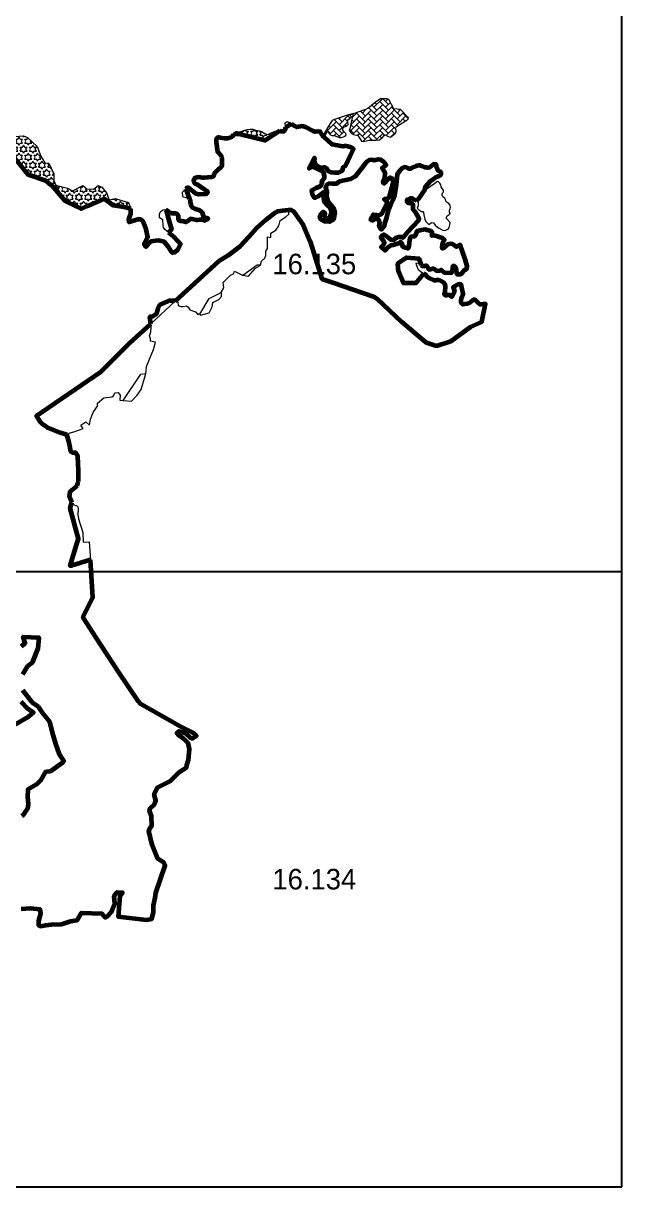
# Model space of a CAD drawing. Header units: inches. Extents: x 110400 to 131000, y 1079400 to 1096600.
# Drawn here: x 129109 to 129621, y 1089677 to 1090671 of the extents above; entities that cross this region are included whole.
import ezdxf
from ezdxf.enums import TextEntityAlignment as Align

# ---------------------------------------------------------------- set-up
doc = ezdxf.new("R2010")
doc.units = ezdxf.units.IN
doc.header["$MEASUREMENT"] = 0
for name, color, linetype in [('110100', 7, 'Continuous'), ('Hatch HL', 7, 'Continuous'), ('TEXT', 7, 'Continuous')]:
    doc.layers.add(name, color=color, linetype=linetype)
pattern_1 = [(0, (118409.543, 995080.9155), (0, 3.4134457), [1.9707538, -1.9707538]), (60, (118409.543, 995080.9155), (-2.9561307, 1.70672285), [1.9707538, -1.9707538]), (120, (118410.5284, 995082.6222), (-2.9561307, -1.70672285), [1.9707538, -1.9707538])]

# ---------------------------------------------------------------- blocks, each defined once
blk = doc.blocks.new('dawwfaa')
at = {"layer": '110100', "lineweight": 13}
h = blk.add_hatch(dxfattribs=at)
h.set_pattern_fill('AR-HBONE', color=5, scale=0.875891, style=0)
h.set_pattern_definition([(45, (118409.543, 995080.9155), (4e-16, 4.95478533), [10.5106869, -3.5035623]), (135, (118412.0204, 995083.393), (4e-16, 4.95478533), [10.5106869, -3.5035623])])
h.paths.add_polyline_path([(129428.21, 1090582.47), (129436.74, 1090587.97), (129438.5, 1090589.13), (129438.55, 1090590.21), (129431.87, 1090597.38), (129426.01, 1090598.07), (129421.84, 1090605.9), (129420.19, 1090606.43), (129414.67, 1090606.47), (129410.32, 1090603.29), (129403.82, 1090598.17), (129401.17, 1090597), (129393.1, 1090594.39), (129387.42, 1090592.85), (129375.35, 1090588.84), (129373.32, 1090587.9), (129371.62, 1090585.3), (129369.37, 1090581.62), (129366.42, 1090576.2), (129365.64, 1090574.54), (129365.49, 1090574.21), (129366.53, 1090573.7), (129369.32, 1090578.88), (129370.88, 1090576.78), (129372.34, 1090575.36), (129373.33, 1090575.1), (129375.19, 1090575.19), (129377.3, 1090574.24), (129379.45, 1090573.51), (129381.52, 1090573.51), (129384.58, 1090574.5), (129385.44, 1090575.75), (129385.22, 1090576.78), (129383.29, 1090578.5), (129382.34, 1090580.05), (129383.11, 1090582.29), (129384.71, 1090582.76), (129386, 1090583.4), (129386.99, 1090584.48), (129386.83, 1090586.57), (129386.74, 1090588.59), (129388.89, 1090589.88), (129389.84, 1090591.09), (129389.24, 1090592.12), (129387.73, 1090592.76), (129391.43, 1090593.71), (129389.88, 1090588.07), (129388.42, 1090580.85), (129387.99, 1090579.57), (129388.77, 1090578.28), (129389.89, 1090576.99), (129391.57, 1090575.91), (129395.49, 1090575.31), (129396.95, 1090572.6), (129398.37, 1090570.32), (129400.1, 1090570.19), (129404.88, 1090571.1), (129408.11, 1090571.23), (129410.91, 1090571.05), (129414.01, 1090571.48), (129416.55, 1090573.42), (129417.93, 1090575.14), (129418.75, 1090575.61), (129421.2, 1090574.24), (129423.21, 1090573.65), (129427.52, 1090577.09), (129428.17, 1090578.64), (129427.82, 1090581.13)])
at = {"layer": 'Hatch HL', "lineweight": 13}
h = blk.add_hatch(dxfattribs=at)
h.set_pattern_fill('STARS', color=5, scale=15.76603, style=0)
h.set_pattern_definition(pattern_1)
h.paths.add_polyline_path([(129121.35, 1090565.92), (129112.93, 1090573.5), (129109.57, 1090574.81), (129102.1, 1090574.36), (129097.84, 1090575.83), (129093.58, 1090587.43), (129088.5, 1090585.95), (129088.39, 1090577.09), (129080, 1090570.09), (129075.68, 1090556.69), (129074.82, 1090545.21), (129070.49, 1090548.36), (129068.46, 1090550.95), (129063.84, 1090547.21), (129061.7, 1090545.9), (129056.48, 1090545.03), (129054.88, 1090543.76), (129054.17, 1090541.44), (129054.22, 1090538.32), (129054.89, 1090536), (129054.89, 1090533.42), (129049.1, 1090543.46), (129043.89, 1090546.04), (129034.93, 1090545.18), (129026.26, 1090546.03), (129024.24, 1090542.87), (129024.74, 1090541.39), (129024.6, 1090539.6), (129026.37, 1090537.53), (129027.7, 1090537.32), (129028.92, 1090536.2), (129028.92, 1090534.7), (129032.23, 1090532.95), (129032.29, 1090534.63), (129029.53, 1090535.89), (129032.69, 1090537.09), (129034.23, 1090537.16), (129039, 1090540.31), (129040.43, 1090541.16), (129043.32, 1090536.67), (129041.19, 1090535.17), (129041.08, 1090534.03), (129042.79, 1090532.05), (129042.97, 1090529.62), (129046.24, 1090529.03), (129048.84, 1090528.09), (129051.87, 1090524.28), (129051.75, 1090520.21), (129054.15, 1090519.58), (129055.78, 1090516.67), (129060.86, 1090517.13), (129063.98, 1090513.25), (129066.93, 1090514.26), (129065.45, 1090520.08), (129065.89, 1090522.04), (129070.45, 1090525.74), (129070.44, 1090527.46), (129073.27, 1090529), (129076, 1090527.86), (129076.18, 1090527.4), (129074, 1090525.9), (129073.76, 1090525.56), (129073.75, 1090523.6), (129075.18, 1090523.5), (129075.47, 1090522.71), (129078.41, 1090521.04), (129078.06, 1090519.03), (129079.86, 1090518.84), (129099.8, 1090558.79), (129113.49, 1090541.44), (129128.64, 1090536.33), (129131.41, 1090534.27), (129134.41, 1090532.03), (129135.63, 1090530.57), (129145.22, 1090519.06), (129147.46, 1090517.98), (129158.93, 1090512.47), (129163.58, 1090514.52), (129178.44, 1090521.09), (129186.38, 1090515.29), (129195.76, 1090513.87), (129201.46, 1090512.63), (129201.46, 1090512.86), (129199.44, 1090518.03), (129187.87, 1090521.46), (129182.96, 1090520.31), (129180.58, 1090526.14), (129176.59, 1090530.93), (129173.41, 1090532.36), (129169.36, 1090529.2), (129163.87, 1090529.49), (129160.4, 1090532.35), (129151.44, 1090528.04), (129147.1, 1090530.05), (129137.27, 1090532.62), (129135.54, 1090536.64), (129135.53, 1090542.38), (129131.19, 1090551.57), (129127.79, 1090551.75), (129124.54, 1090557.59)])
h = blk.add_hatch(dxfattribs=at)
h.set_pattern_fill('STARS', color=5, scale=15.76603, style=0)
h.set_pattern_definition(pattern_1)
h.paths.add_polyline_path([(129316.11, 1090570.88), (129316.44, 1090571.1), (129328.67, 1090579.04), (129327.1, 1090579.57), (129324.59, 1090578.85), (129321.79, 1090577.64), (129320.75, 1090577.12), (129319.72, 1090576.55), (129318.21, 1090576.09), (129317.32, 1090576.19), (129315.38, 1090577.3), (129313.26, 1090578.6), (129311.46, 1090579.27), (129309.58, 1090579.53), (129308.37, 1090579.53), (129307.47, 1090580), (129305.64, 1090580.46), (129303.47, 1090580.65), (129300.74, 1090580.25), (129297.98, 1090579.35), (129295.5, 1090578.48), (129293.7, 1090578.36), (129292.46, 1090578.64), (129291.03, 1090578.59), (129289.51, 1090577.3), (129289.1, 1090576.35), (129295.18, 1090576.01)])
at = {"layer": '110100', "color": 5}
for p, q in [((129620.94, 1089677.1), (129620.94, 1091253.7)), ((128044.34, 1090202.63), (129620.94, 1090202.63)), ((128044.34, 1089677.1), (129620.94, 1089677.1))]:
    blk.add_line(p, q, dxfattribs=at)
at = {"layer": '110100', "color": 5, "lineweight": 13}
for points in [[(129366.53, 1090573.7), (129369.32, 1090578.88), (129370.88, 1090576.78), (129372.34, 1090575.36), (129373.33, 1090575.1), (129375.19, 1090575.19), (129377.3, 1090574.24), (129379.45, 1090573.51), (129381.52, 1090573.51), (129384.58, 1090574.5), (129385.44, 1090575.75), (129385.22, 1090576.78), (129383.29, 1090578.5), (129382.34, 1090580.05), (129383.11, 1090582.29), (129384.71, 1090582.76), (129386, 1090583.4), (129386.99, 1090584.48), (129386.83, 1090586.57), (129386.74, 1090588.59), (129388.89, 1090589.88), (129389.84, 1090591.09), (129389.24, 1090592.12), (129387.73, 1090592.76), (129391.43, 1090593.71), (129389.88, 1090588.07), (129388.42, 1090580.85), (129387.99, 1090579.57), (129388.77, 1090578.28), (129389.89, 1090576.99), (129391.57, 1090575.91), (129395.49, 1090575.31), (129396.95, 1090572.6), (129398.37, 1090570.32), (129400.1, 1090570.19), (129404.88, 1090571.1), (129408.11, 1090571.23), (129410.91, 1090571.05), (129414.01, 1090571.48), (129416.55, 1090573.42), (129417.93, 1090575.14), (129418.75, 1090575.61), (129421.2, 1090574.24), (129423.21, 1090573.65), (129427.52, 1090577.09), (129428.17, 1090578.64), (129427.82, 1090581.13), (129428.21, 1090582.47), (129436.74, 1090587.97), (129438.5, 1090589.13), (129438.55, 1090590.21), (129431.87, 1090597.38), (129426.01, 1090598.07), (129421.84, 1090605.9), (129420.19, 1090606.43), (129414.67, 1090606.47), (129410.32, 1090603.29), (129403.82, 1090598.17), (129401.17, 1090597), (129393.1, 1090594.39), (129387.42, 1090592.85), (129375.35, 1090588.84), (129373.32, 1090587.9), (129371.62, 1090585.3), (129369.37, 1090581.62), (129366.42, 1090576.2), (129365.64, 1090574.54)], [(129366.53, 1090573.7), (129369.32, 1090578.88), (129370.88, 1090576.78), (129372.34, 1090575.36), (129373.33, 1090575.1), (129375.19, 1090575.19), (129377.3, 1090574.24), (129379.45, 1090573.51), (129381.52, 1090573.51), (129384.58, 1090574.5), (129385.44, 1090575.75), (129385.22, 1090576.78), (129383.29, 1090578.5), (129382.34, 1090580.05), (129383.11, 1090582.29), (129384.71, 1090582.76), (129386, 1090583.4), (129386.99, 1090584.48), (129386.83, 1090586.57), (129386.74, 1090588.59), (129388.89, 1090589.88), (129389.84, 1090591.09), (129389.24, 1090592.12), (129387.73, 1090592.76), (129391.43, 1090593.71), (129389.88, 1090588.07), (129388.42, 1090580.85), (129387.99, 1090579.57), (129388.77, 1090578.28), (129389.89, 1090576.99), (129391.57, 1090575.91), (129395.49, 1090575.31), (129396.95, 1090572.6), (129398.37, 1090570.32), (129400.1, 1090570.19), (129404.88, 1090571.1), (129408.11, 1090571.23), (129410.91, 1090571.05), (129414.01, 1090571.48), (129416.55, 1090573.42), (129417.93, 1090575.14), (129418.75, 1090575.61), (129421.2, 1090574.24), (129423.21, 1090573.65), (129427.52, 1090577.09), (129428.17, 1090578.64), (129427.82, 1090581.13), (129428.21, 1090582.47), (129436.74, 1090587.97), (129438.5, 1090589.13), (129438.55, 1090590.21), (129431.87, 1090597.38), (129426.01, 1090598.07), (129421.84, 1090605.9), (129420.19, 1090606.43), (129414.67, 1090606.47), (129410.32, 1090603.29), (129403.82, 1090598.17), (129401.17, 1090597), (129393.1, 1090594.39), (129387.42, 1090592.85), (129375.35, 1090588.84), (129373.32, 1090587.9), (129371.62, 1090585.3), (129369.37, 1090581.62), (129366.42, 1090576.2), (129365.64, 1090574.54)], [(129102.1, 1090574.36), (129109.57, 1090574.81), (129112.93, 1090573.5), (129121.35, 1090565.92), (129124.54, 1090557.59), (129127.79, 1090551.75), (129131.19, 1090551.57), (129135.53, 1090542.38), (129135.54, 1090536.64), (129137.27, 1090532.62), (129147.1, 1090530.05), (129151.44, 1090528.04), (129160.4, 1090532.35), (129163.87, 1090529.49), (129169.36, 1090529.2), (129173.41, 1090532.36), (129176.59, 1090530.93), (129180.58, 1090526.14), (129182.96, 1090520.31), (129187.87, 1090521.46), (129199.44, 1090518.03), (129201.46, 1090512.86), (129201.46, 1090512.63)], [(129102.1, 1090574.36), (129109.57, 1090574.81), (129112.93, 1090573.5), (129121.35, 1090565.92), (129124.54, 1090557.59), (129127.79, 1090551.75), (129131.19, 1090551.57), (129135.53, 1090542.38), (129135.54, 1090536.64), (129137.27, 1090532.62), (129147.1, 1090530.05), (129151.44, 1090528.04), (129160.4, 1090532.35), (129163.87, 1090529.49), (129169.36, 1090529.2), (129173.41, 1090532.36), (129176.59, 1090530.93), (129180.58, 1090526.14), (129182.96, 1090520.31), (129187.87, 1090521.46), (129199.44, 1090518.03), (129201.46, 1090512.86), (129201.46, 1090512.63)], [(129289.1, 1090576.35), (129289.51, 1090577.3), (129291.03, 1090578.59), (129292.46, 1090578.64), (129293.7, 1090578.36), (129295.5, 1090578.48), (129297.98, 1090579.35), (129300.74, 1090580.25), (129303.47, 1090580.65), (129305.64, 1090580.46), (129307.47, 1090580), (129308.37, 1090579.53), (129309.58, 1090579.53), (129311.46, 1090579.27), (129313.26, 1090578.6), (129315.38, 1090577.3), (129317.32, 1090576.19), (129318.21, 1090576.09), (129319.72, 1090576.55), (129320.75, 1090577.12), (129321.79, 1090577.64), (129324.59, 1090578.85), (129327.1, 1090579.57), (129328.67, 1090579.04)], [(129289.1, 1090576.35), (129289.51, 1090577.3), (129291.03, 1090578.59), (129292.46, 1090578.64), (129293.7, 1090578.36), (129295.5, 1090578.48), (129297.98, 1090579.35), (129300.74, 1090580.25), (129303.47, 1090580.65), (129305.64, 1090580.46), (129307.47, 1090580), (129308.37, 1090579.53), (129309.58, 1090579.53), (129311.46, 1090579.27), (129313.26, 1090578.6), (129315.38, 1090577.3), (129317.32, 1090576.19), (129318.21, 1090576.09), (129319.72, 1090576.55), (129320.75, 1090577.12), (129321.79, 1090577.64), (129324.59, 1090578.85), (129327.1, 1090579.57), (129328.67, 1090579.04)], [(129333.48, 1090582.1), (129333.62, 1090582.6), (129333.33, 1090586.08), (129334.86, 1090587.18), (129338.6, 1090585.04)], [(129445.64, 1090519.72), (129446.85, 1090517.97), (129446.85, 1090515.23), (129446.16, 1090513.19), (129447.3, 1090511.91), (129449.74, 1090510.34), (129450.92, 1090510.17), (129451.48, 1090509.34), (129451.66, 1090507.3), (129452.53, 1090503.69), (129453.53, 1090501.73), (129455.34, 1090499.93), (129456.16, 1090499.28), (129457.2, 1090499.93), (129458.46, 1090500.81), (129460.05, 1090500.59), (129461.36, 1090498.68), (129463.33, 1090496.87), (129465.02, 1090496.05), (129467.37, 1090494.58), (129468.58, 1090493.98), (129470.44, 1090494.3), (129472.63, 1090495.23), (129473.5, 1090496.49), (129474.1, 1090498.78), (129474.27, 1090500.75), (129470.94, 1090504.64), (129471.71, 1090506.52), (129472.52, 1090507.02), (129473.43, 1090507.61), (129473.69, 1090508.16), (129474.54, 1090508.51), (129473.77, 1090509.6), (129473.72, 1090511.02), (129474.16, 1090512.39), (129474.48, 1090513.76), (129474.33, 1090515.28), (129473.29, 1090517.19), (129471.76, 1090518.01), (129470.67, 1090519.05), (129470.23, 1090520.41), (129469.68, 1090521.78), (129468.09, 1090522.71), (129467.55, 1090523.96), (129467.38, 1090525.17), (129468.15, 1090526.42), (129468.7, 1090527.19), (129468.7, 1090528.34), (129467.55, 1090530.03), (129466.62, 1090531.45), (129466.18, 1090533.09), (129465.52, 1090534.4), (129464.43, 1090535.6), (129463.12, 1090535.88), (129460.82, 1090534.02), (129458.63, 1090532.54), (129456.28, 1090530.85), (129453.55, 1090529.05), (129450.92, 1090524.89), (129449.28, 1090521.94), (129447.36, 1090520.03), (129446.85, 1090520.42)], [(129251.36, 1090520.91), (129251.18, 1090521.16), (129248.52, 1090521.97), (129246.3, 1090522.41), (129245.71, 1090523.11), (129245.56, 1090526.82), (129248.29, 1090529.55)], [(129233.45, 1090492.3), (129231.83, 1090493.65), (129230.53, 1090494.77), (129229.24, 1090496.7), (129229.07, 1090497.97), (129228.63, 1090503.09), (129225.84, 1090504.95), (129225.84, 1090507.98), (129226.4, 1090509.65), (129227.57, 1090510.89), (129229.04, 1090511.56), (129230.92, 1090511.95), (129231.31, 1090511.76)], [(129312.11, 1090464.82), (129313.03, 1090467.72), (129315.79, 1090470.32), (129316.62, 1090472.78), (129316.7, 1090476.29), (129318.22, 1090478.72), (129318.24, 1090488.51), (129320.94, 1090488.04), (129321.04, 1090491.68), (129325.34, 1090494.24), (129327.95, 1090497.91), (129328.98, 1090502.66), (129333.93, 1090505.73), (129336.54, 1090508.06), (129336.14, 1090511.66)], [(129297, 1090455.83), (129301.97, 1090455.06), (129308.02, 1090461.76), (129311.9, 1090464.14), (129312.11, 1090464.82)], [(129297, 1090455.83), (129309.42, 1090464.82), (129312.11, 1090464.82)], [(129449.52, 1090464.3), (129447.96, 1090465.57), (129445.05, 1090466.09), (129445.42, 1090464.12), (129447.02, 1090460.83), (129450.72, 1090457.88), (129451.79, 1090457.18)], [(129278.97, 1090441.22), (129278.97, 1090441.74), (129280.76, 1090445.17), (129280.18, 1090449.5), (129286.6, 1090455.75), (129288.99, 1090456.87), (129289.96, 1090459.25), (129296.67, 1090455.89), (129297, 1090455.83)], [(129260.28, 1090422.47), (129268.26, 1090435.84), (129275.71, 1090439.58), (129278.97, 1090441.22)], [(129260.28, 1090422.47), (129260.78, 1090421.8), (129268.27, 1090423.56), (129270.89, 1090428.78), (129271.34, 1090432.51), (129276.59, 1090435.04), (129278.96, 1090437.64), (129278.97, 1090441.22)], [(129218.36, 1090414.42), (129239.23, 1090433.52)], [(129239.23, 1090433.52), (129239.47, 1090433.4), (129241.03, 1090433.71), (129241.66, 1090432.78), (129241.74, 1090429.86), (129244.1, 1090429.09), (129245.95, 1090428.98), (129248.56, 1090429.76), (129250.47, 1090428.53), (129251, 1090427.72), (129251.69, 1090426.14), (129256.66, 1090424.39), (129258.58, 1090422.21), (129259.89, 1090422.99), (129260.28, 1090422.47)], [(129214.21, 1090371.92), (129214.59, 1090373.98), (129214.63, 1090377.9), (129220.87, 1090392.48), (129222.48, 1090398.56), (129218.08, 1090399.37), (129218.08, 1090401.42), (129217.43, 1090404.01), (129218.51, 1090407.58), (129218.78, 1090411.13), (129218.36, 1090414.42)], [(129194.87, 1090348.78), (129209.82, 1090371.37), (129214.21, 1090371.92)], [(129194.87, 1090348.78), (129201.88, 1090348.26), (129206.84, 1090353.31), (129210.22, 1090358.08), (129213.96, 1090370.58), (129214.21, 1090371.92)], [(129146.56, 1090319.38), (129148.62, 1090320.93), (129153.36, 1090322.22), (129160.53, 1090324.8), (129158.49, 1090327.61), (129162.78, 1090330.52), (129166.13, 1090327.66), (129166.99, 1090332.96), (129169.29, 1090338.41), (129173.16, 1090344.57), (129172.83, 1090345.1), (129172.95, 1090346.54), (129178.21, 1090351.18), (129185.01, 1090351.85), (129186.56, 1090352.71), (129187.6, 1090355.21), (129190.4, 1090355.74), (129192.38, 1090353.29), (129191.85, 1090349.01), (129194.87, 1090348.78)], [(129156.53, 1090279.62), (129156.52, 1090278.18), (129155.57, 1090276.11), (129155.41, 1090275.97)], [(129150.99, 1090261.65), (129151.59, 1090260.32), (129155.73, 1090258.52), (129155.97, 1090257.95), (129156.36, 1090256.28), (129155.99, 1090251.49), (129156.73, 1090247.62), (129160.24, 1090236.01), (129160.74, 1090227.76), (129165.85, 1090227.98), (129166.8, 1090212.73)]]:
    blk.add_lwpolyline(points, dxfattribs=at)
at = {"layer": '110100', "color": 5, "lineweight": 60}
for points in [[(129333.48, 1090582.1), (129332.86, 1090580), (129332.05, 1090578.64), (129330.09, 1090578.55), (129328.67, 1090579.04)], [(129338.6, 1090585.04), (129333.48, 1090582.1)], [(129365.64, 1090574.54), (129364.53, 1090576), (129363.43, 1090578.25), (129361.06, 1090578.56), (129358.79, 1090578.33), (129357.17, 1090578.84), (129350.61, 1090582.25), (129347.67, 1090583.05), (129343.19, 1090582.37), (129341.46, 1090583.06), (129338.86, 1090584.89), (129338.6, 1090585.04)], [(129289.1, 1090576.35), (129288.53, 1090575.04), (129287.62, 1090574.07), (129284.77, 1090572.9), (129283.75, 1090572.6), (129283.2, 1090572.53), (129281.55, 1090572.7), (129279.55, 1090573.01), (129276.67, 1090573.35), (129275.97, 1090573.41), (129275.22, 1090573.08), (129274.41, 1090572.13), (129274.17, 1090571.38), (129274.2, 1090569.46), (129275.32, 1090561.27), (129275.93, 1090560.92), (129278.51, 1090557.92), (129278.77, 1090557.31), (129278.98, 1090556.46), (129279.04, 1090555.79), (129279.16, 1090549.07), (129278.23, 1090548.05), (129275.88, 1090546.02), (129274.91, 1090545.12), (129273.23, 1090543.28), (129272.42, 1090541.87), (129272.23, 1090540.89), (129272.09, 1090540.46), (129271.48, 1090539.96), (129271.07, 1090539.75), (129270.41, 1090539.62), (129263.95, 1090538.91), (129262.77, 1090538.94), (129260.85, 1090539.35), (129259.29, 1090539.58), (129257.64, 1090539.3), (129256.6, 1090538.97), (129255.49, 1090538.02), (129255.12, 1090537.17), (129254.99, 1090536.38), (129255.17, 1090535.83), (129255.35, 1090535.17), (129255.62, 1090534.75), (129255.87, 1090534.52), (129256.8, 1090533.99), (129257.56, 1090533.58), (129257.97, 1090533.41), (129258.49, 1090533.36), (129258.88, 1090533.05), (129262.07, 1090530.72), (129264.87, 1090528.71), (129265.71, 1090528.15), (129266.37, 1090527.93), (129266.86, 1090527.29), (129266.96, 1090526.84), (129266.96, 1090526.26), (129266.71, 1090525.78), (129266.2, 1090525.37), (129265.49, 1090525.03), (129259.54, 1090524.65), (129257.33, 1090525.4), (129255.12, 1090526.97), (129253.4, 1090528.33), (129252.05, 1090529.48), (129251.1, 1090530.17), (129250.44, 1090530.4), (129249.88, 1090530.48), (129249.35, 1090530.47), (129248.55, 1090529.8), (129248.29, 1090529.55)], [(129328.67, 1090579.04), (129316.44, 1090571.1), (129316.11, 1090570.88), (129295.18, 1090576.01), (129289.1, 1090576.35)], [(129446.85, 1090520.42), (129452.64, 1090528.77), (129453.42, 1090531.99), (129457.24, 1090536.17), (129460.21, 1090538.27), (129462.05, 1090539.61), (129463.18, 1090540.22), (129464.91, 1090540.69), (129466.03, 1090541.2), (129466.65, 1090542.14), (129466.54, 1090543.51), (129465.82, 1090544.48), (129464.33, 1090545.13), (129463.43, 1090546), (129462.85, 1090547.52), (129462.27, 1090550.46), (129460, 1090550.62), (129457.5, 1090548.51), (129456.65, 1090547.75), (129455.2, 1090547.52), (129453.95, 1090547.78), (129452.69, 1090547.89), (129451.07, 1090548.71), (129448.94, 1090549.62), (129447.26, 1090549.68), (129445.09, 1090549), (129442.11, 1090547.91), (129440.52, 1090546.77), (129439.33, 1090546.66), (129438.41, 1090547), (129436.56, 1090547.76), (129434.86, 1090548.02), (129433.43, 1090547.54), (129431.27, 1090545.41), (129429.02, 1090542.19), (129428.25, 1090533.42), (129426.6, 1090524.3), (129425.43, 1090520.33), (129423.26, 1090516.21), (129421.21, 1090511.11), (129419.99, 1090505.24), (129418.25, 1090499.98), (129417.94, 1090497.74), (129415.66, 1090494.85), (129414.52, 1090495.73), (129413.7, 1090497.86), (129414.12, 1090500.37), (129413.64, 1090502.41), (129412.87, 1090503.62), (129411.78, 1090504.11), (129410.82, 1090504.11), (129408.77, 1090502.89), (129407.97, 1090502.69), (129406.83, 1090502.97), (129406.41, 1090503.65), (129407.12, 1090505.07), (129408.14, 1090506.21), (129408.54, 1090506.92), (129408.54, 1090507.6), (129411.33, 1090507.29), (129413.61, 1090507.21), (129415.06, 1090507.72), (129416.42, 1090509.2), (129420.73, 1090517.98), (129417.8, 1090520.76), (129418.42, 1090521.19), (129420.61, 1090521.19), (129422.35, 1090522.72), (129425.51, 1090534.46), (129425.49, 1090536.34), (129424.89, 1090538.5), (129423.69, 1090539.1), (129422.35, 1090539.15), (129420.13, 1090536.99), (129418.46, 1090534.55), (129417.97, 1090534.21), (129417.35, 1090534.38), (129417, 1090534.95), (129417.06, 1090536.11), (129418.4, 1090538.84), (129418.84, 1090543.15), (129416.29, 1090547.55), (129419.73, 1090549.86), (129417.88, 1090552.46), (129415.03, 1090554.45), (129413.07, 1090554.7), (129411.54, 1090554.45), (129410.44, 1090553.99), (129409.57, 1090553.89), (129407.23, 1090554.3), (129404.98, 1090554.02), (129402.39, 1090552.36), (129398.08, 1090546.28), (129392.76, 1090539.89), (129389.23, 1090537.93), (129379.83, 1090535.81), (129377.02, 1090533.78), (129373.57, 1090533.76), (129371.29, 1090534.13), (129368.76, 1090533.01), (129367.85, 1090530.74), (129368.76, 1090526.93), (129368.61, 1090522.72), (129369.72, 1090519.01), (129374.43, 1090513.8), (129375.64, 1090509.29), (129374.63, 1090503.28), (129371.22, 1090501.37), (129366.81, 1090501.67), (129364.1, 1090503.18), (129362.89, 1090505.08), (129364, 1090508.19), (129365.7, 1090510.09), (129367.31, 1090509.09), (129367.01, 1090506.38), (129369.01, 1090503.98), (129371.62, 1090505.28), (129373.23, 1090509.99), (129372.13, 1090513.1), (129369.42, 1090515.51), (129367.01, 1090518.11), (129366.3, 1090521.52), (129365.9, 1090526.73), (129361.39, 1090523.12), (129358.98, 1090522.02), (129358.48, 1090522.02), (129356.67, 1090524.73), (129356.17, 1090528.43), (129359.88, 1090530.44), (129363.59, 1090531.94), (129364.9, 1090534.25), (129364.6, 1090536.25), (129366.91, 1090538.66), (129366.89, 1090540.8), (129365.91, 1090543.75), (129361.47, 1090546.21), (129356.68, 1090548.53), (129353.81, 1090547.01), (129358.27, 1090556.22), (129358.05, 1090553.31), (129358.49, 1090551.3), (129359.06, 1090550.51), (129360.8, 1090549.34), (129362.85, 1090548.25), (129364.29, 1090547.95), (129365.9, 1090548.14), (129367.12, 1090548.14), (129368.21, 1090547.57), (129370.1, 1090544.83), (129371.98, 1090543.77), (129375.6, 1090543.5), (129378.82, 1090543.55), (129380.56, 1090544.42), (129382.34, 1090545.19), (129383.06, 1090548.43), (129385.05, 1090549.66), (129389.1, 1090558.08), (129391.7, 1090563.79), (129389.66, 1090564.83), (129386.73, 1090565.87), (129384.32, 1090566.21), (129382.94, 1090565.87), (129380.78, 1090566), (129373.37, 1090567.41), (129366.53, 1090573.7)], [(129366.53, 1090573.7), (129365.49, 1090574.21), (129365.64, 1090574.54)], [(129201.46, 1090512.63), (129195.76, 1090513.87), (129186.38, 1090515.29), (129178.44, 1090521.09), (129163.58, 1090514.52), (129158.93, 1090512.47), (129147.46, 1090517.98), (129145.22, 1090519.06), (129135.63, 1090530.57), (129134.41, 1090532.03), (129131.41, 1090534.27), (129128.64, 1090536.33), (129113.49, 1090541.44), (129099.8, 1090558.79), (129079.86, 1090518.84)], [(129251.36, 1090520.91), (129252.17, 1090519.84), (129252.17, 1090518.62), (129252.88, 1090514.77), (129254.22, 1090513.25), (129255.77, 1090512.75), (129257.56, 1090512.23), (129259.34, 1090511.76), (129261.01, 1090510.71), (129262.35, 1090509.42), (129263.59, 1090505.41), (129267.24, 1090504.62), (129266.98, 1090503.51), (129264.43, 1090502.4), (129263.33, 1090502.99), (129261.45, 1090503.25), (129260.14, 1090503.15), (129258.48, 1090502.81), (129257.76, 1090502.96), (129252.32, 1090504.05), (129250.55, 1090502.42), (129248.92, 1090501.51), (129248.28, 1090501.01), (129245.52, 1090501.86), (129244, 1090501.86), (129242.87, 1090502.3), (129242.17, 1090503.33), (129242.12, 1090505.16), (129242.09, 1090506.6), (129241.86, 1090507.25), (129240.73, 1090508.23), (129239.39, 1090508.64), (129238.33, 1090508.64), (129236.56, 1090508.6), (129234.56, 1090509.18), (129233.61, 1090510.21), (129231.9, 1090511.48), (129231.31, 1090511.76)], [(129248.29, 1090529.55), (129251.38, 1090520.92), (129251.36, 1090520.91)], [(129449.52, 1090464.3), (129449.75, 1090464.12), (129451.49, 1090463.65), (129453.42, 1090463.98), (129454.32, 1090463.8), (129455.53, 1090461.49), (129456.08, 1090460.78), (129457.59, 1090461.03), (129459.53, 1090461.52), (129460.82, 1090460.94), (129462.42, 1090459.83), (129464.78, 1090459.6), (129466.61, 1090460.55), (129469.08, 1090458.24), (129470.29, 1090458.01), (129474.8, 1090457.77), (129475.75, 1090458.1), (129476.37, 1090459.16), (129476.6, 1090461.82), (129476.74, 1090463.78), (129477.68, 1090463.92), (129478.61, 1090463.02), (129479.37, 1090461.26), (129479.56, 1090459.83), (129479.65, 1090457.41), (129480.23, 1090456.7), (129481.18, 1090456.31), (129482.68, 1090456.61), (129483.54, 1090456.8), (129485.48, 1090458.88), (129486.43, 1090460.4), (129487.84, 1090460.7), (129488.51, 1090461.67), (129488.81, 1090463.62), (129487.15, 1090469.56), (129482.73, 1090481.74), (129479.69, 1090480.08), (129477.8, 1090481.54), (129476.18, 1090482.37), (129474.88, 1090482.74), (129473.31, 1090482.41), (129471.93, 1090482.15), (129469.66, 1090479.73), (129468.48, 1090478.86), (129467.65, 1090478.75), (129467.33, 1090478.84), (129467.7, 1090482.82), (129469.5, 1090485.98), (129467.79, 1090487.43), (129465.01, 1090488.21), (129462.49, 1090489.16), (129461.36, 1090489.51), (129459.92, 1090489.67), (129458.65, 1090489.34), (129458.9, 1090490.41), (129458.81, 1090492.56), (129457.82, 1090493.5), (129452.7, 1090494.92), (129445.82, 1090493.37), (129444.27, 1090489.56), (129443.88, 1090489.03), (129440.62, 1090488.49), (129439.74, 1090487.5), (129438.57, 1090479.3), (129438.03, 1090478.57), (129434.18, 1090479.79), (129432.6, 1090483.52), (129432.26, 1090484), (129431.72, 1090484.02), (129430.02, 1090482.82), (129425.51, 1090481.58), (129423.68, 1090481.24), (129421.04, 1090479.59), (129418.71, 1090476.88), (129415.27, 1090479.81), (129417.51, 1090482.1), (129418.03, 1090483.21), (129417.46, 1090484.87), (129415.16, 1090488.33), (129416.54, 1090489.96), (129417.67, 1090490.48), (129420.09, 1090488.87), (129423.24, 1090486.39), (129424.73, 1090485.93), (129426.59, 1090486.45), (129427.69, 1090487.79), (129428.93, 1090488.11), (129430.47, 1090488.69), (129432.07, 1090488.65), (129433.61, 1090488.13), (129434.04, 1090488.08), (129436.62, 1090491.2), (129438, 1090492.79), (129447.34, 1090502.51), (129447.86, 1090504.41), (129444.85, 1090509.22), (129443.42, 1090510.96), (129442.79, 1090511.8), (129442.79, 1090515.04), (129442.59, 1090516.22), (129441.88, 1090516.74), (129440.82, 1090517.01), (129438.78, 1090517.26), (129437.88, 1090517.91), (129437.54, 1090518.68), (129437.67, 1090520.38), (129439.12, 1090520.69), (129440.46, 1090521.51), (129441.41, 1090521.51), (129443.04, 1090520.76), (129445.64, 1090519.72)], [(129233.45, 1090492.3), (129237.73, 1090488.75), (129241.4, 1090485.04), (129242.35, 1090484.11), (129243.77, 1090482.64), (129241.09, 1090476.9), (129238.72, 1090475.3), (129237.09, 1090474.94), (129236.11, 1090475.79), (129233.29, 1090480.44), (129230.1, 1090484.46), (129224.9, 1090485.6), (129218.54, 1090484.73), (129214.21, 1090480.14), (129212.76, 1090482.43), (129215.94, 1090488.46), (129214.49, 1090494.78), (129211.51, 1090502.03), (129210.68, 1090502.78), (129208.41, 1090503.68), (129199.87, 1090501.09), (129199.74, 1090503.67), (129201.47, 1090508.27), (129201.46, 1090512.63)], [(129231.31, 1090511.76), (129231.52, 1090511.04), (129231.77, 1090510.15), (129233.62, 1090503.79), (129236.17, 1090494.97), (129233.45, 1090492.3)], [(129239.23, 1090433.52), (129276.89, 1090467.97), (129284.27, 1090472.55), (129294.78, 1090480.68), (129302.37, 1090488.89), (129308.96, 1090496.34), (129317.08, 1090503.53), (129323.69, 1090508.59), (129327.03, 1090510.56), (129330.97, 1090511.01), (129336.14, 1090511.66)], [(129336.14, 1090511.66), (129338.43, 1090511.69), (129340.4, 1090510.45), (129348.57, 1090498.97), (129354.5, 1090484.48), (129364.57, 1090452.86), (129374.05, 1090449.45), (129408.64, 1090437.62), (129411.77, 1090435.77), (129432.64, 1090415.94), (129453.23, 1090398.65), (129462.54, 1090395.55), (129474.84, 1090399.43), (129491.67, 1090411.59), (129501.49, 1090416.01), (129504.6, 1090431.28), (129501.05, 1090430.82), (129499.95, 1090430.91), (129498.6, 1090431.91), (129495.75, 1090434.73), (129494.02, 1090434.75), (129491.46, 1090432.58), (129488.64, 1090431.5), (129485.06, 1090430.79), (129483.82, 1090432.27), (129483.59, 1090433.53), (129483.89, 1090436.37), (129485.38, 1090439.95), (129483.82, 1090447.77), (129481.8, 1090448.06), (129476.91, 1090445.47), (129477.97, 1090442.31), (129475.86, 1090437.22), (129473.36, 1090439.14), (129471.23, 1090438.36), (129470.18, 1090438.48), (129469.33, 1090439.4), (129469.46, 1090440.52), (129469.91, 1090441.83), (129470.25, 1090445.86), (129469.96, 1090447.76), (129468.56, 1090449.7), (129465.41, 1090451.26), (129463.9, 1090451.83), (129461.78, 1090451.28), (129460.53, 1090451.2), (129456.34, 1090453.41), (129454.67, 1090454.43), (129452.54, 1090456.69), (129451.79, 1090457.18)], [(129445.64, 1090519.72), (129446.85, 1090520.42)], [(129451.79, 1090457.18), (129444.86, 1090449), (129434.36, 1090449.02), (129430.18, 1090459), (129429.67, 1090465.56), (129429.93, 1090466.09), (129437.02, 1090471.06), (129447.52, 1090469.98), (129449.52, 1090464.3)], [(129218.36, 1090414.42), (129217.65, 1090420.07), (129217.94, 1090420.47), (129220.09, 1090420.86), (129223.54, 1090423.13), (129224.65, 1090427.8), (129226.01, 1090430.54), (129234.57, 1090434.35), (129237.7, 1090434.24), (129239.23, 1090433.52)], [(129146.56, 1090319.38), (129141.11, 1090321.26), (129136.3, 1090323.08), (129130.15, 1090325.83), (129125.76, 1090328.44), (129124.18, 1090330.25), (129120.8, 1090335.62), (129175.71, 1090373.39), (129200.28, 1090397.88), (129218.36, 1090414.42)], [(129101.38, 1090071.36), (129114.08, 1090078.75), (129118.04, 1090082.3), (129113.37, 1090085.3), (129107.54, 1090091.47)], [(129107.61, 1090139.03), (129111.11, 1090141.42), (129109.27, 1090146.77), (129122.73, 1090146.21), (129121.99, 1090136.82), (129117.01, 1090124.66), (129112.95, 1090121.9), (129108.82, 1090114.83)], [(129108.71, 1090101.27), (129116.83, 1090091.14), (129122.23, 1090087.32), (129125.64, 1090082.2), (129131.8, 1090074.6), (129134.03, 1090065.21), (129137.02, 1090055.44), (129140.11, 1090046.78), (129144.12, 1090040.6), (129142.84, 1090039.15), (129133.8, 1090032.8), (129131.77, 1090031.81), (129129.69, 1090031.5), (129128.87, 1090031.61), (129127.76, 1090030.82), (129124.14, 1090024.13), (129120.62, 1090020.63), (129113.36, 1090016.39), (129113.04, 1090010.1), (129113.52, 1090003.89), (129113.16, 1089999.86), (129111.87, 1089998.39), (129109.47, 1089994.47), (129108.26, 1089993.75)], [(129107.57, 1089914.42), (129115.58, 1089915.01), (129123.59, 1089914.12), (129124.02, 1089910.49), (129122.39, 1089904.29), (129122.54, 1089900.58), (129124.17, 1089899.6), (129128.67, 1089900.64), (129133.21, 1089901.22), (129142.12, 1089901.48), (129149.89, 1089903.96), (129155.42, 1089904.88), (129159.29, 1089911.14), (129176.63, 1089910.41), (129179.4, 1089907.09), (129181.46, 1089908.26), (129184.43, 1089911.54), (129187.67, 1089919.2), (129187.2, 1089925.21), (129189.69, 1089928.83), (129194.27, 1089928.53), (129192, 1089925.08), (129190.54, 1089907.92), (129214.7, 1089905.03), (129219.31, 1089905.95), (129220.79, 1089912.03), (129220.79, 1089917.38), (129222.26, 1089924.01), (129222.59, 1089928.21), (129230.75, 1089951.64), (129229.45, 1089954.22), (129224.11, 1089957.53), (129219.46, 1089968.79), (129216.86, 1089980.74), (129217.49, 1089983.05), (129219.33, 1089985.55), (129218.95, 1089993.78), (129217.29, 1089998.57), (129218.17, 1090000.9), (129220.98, 1090002.99), (129222.64, 1090007.04), (129221.16, 1090012.39), (129224.3, 1090018.47), (129235.18, 1090023.81), (129242.57, 1090031.32), (129248.9, 1090035.29), (129249.21, 1090037.21), (129250.64, 1090041.92), (129251.61, 1090051.03), (129250.42, 1090056.08), (129246.44, 1090060.05), (129242.38, 1090062.72), (129240.54, 1090064.47), (129242.39, 1090066.32), (129248.1, 1090064.47), (129252.16, 1090060.79), (129253.64, 1090060.05), (129257.62, 1090062.4), (129255.75, 1090064.11), (129254.38, 1090064.84), (129244.23, 1090070), (129209.92, 1090089.34), (129207.56, 1090092.03), (129190.51, 1090117.36), (129171.75, 1090146.04), (129160.95, 1090162.88), (129160.73, 1090163.93), (129168.83, 1090180.45), (129166.8, 1090212.73)], [(129156.53, 1090279.62), (129156.62, 1090288.46), (129156.11, 1090301.36), (129154.43, 1090304.19), (129152.97, 1090304.01), (129151.85, 1090304.19), (129150.62, 1090304.72), (129150.09, 1090305.31), (129149.11, 1090310.17), (129148.78, 1090312.87), (129147.45, 1090316.93), (129146.56, 1090319.38)], [(129150.99, 1090261.65), (129148.88, 1090266.38), (129149.39, 1090271.04), (129153.81, 1090274.58), (129155.41, 1090275.97)], [(129155.41, 1090275.97), (129156.14, 1090278.36), (129156.53, 1090279.62)], [(129166.8, 1090212.73), (129150.27, 1090207.42), (129149.38, 1090207.43), (129155.28, 1090226.45), (129156.6, 1090230.71), (129149.47, 1090256.72), (129150.99, 1090261.65)]]:
    blk.add_lwpolyline(points, dxfattribs=at)
at = {"layer": '110100', "color": 5}
for s, p in [('16.135', (129358.18, 1090465.4)), ('16.134', (129358.18, 1089939.86))]:
    blk.add_text(s, height=17.518, dxfattribs=at).set_placement(p, align=Align.MIDDLE_CENTER)

msp = doc.modelspace()

# ---------------------------------------------------------------- block references
at = {"layer": 'TEXT'}
msp.add_blockref('dawwfaa', (0, 0), dxfattribs=at)

doc.saveas('drawing.dxf')
